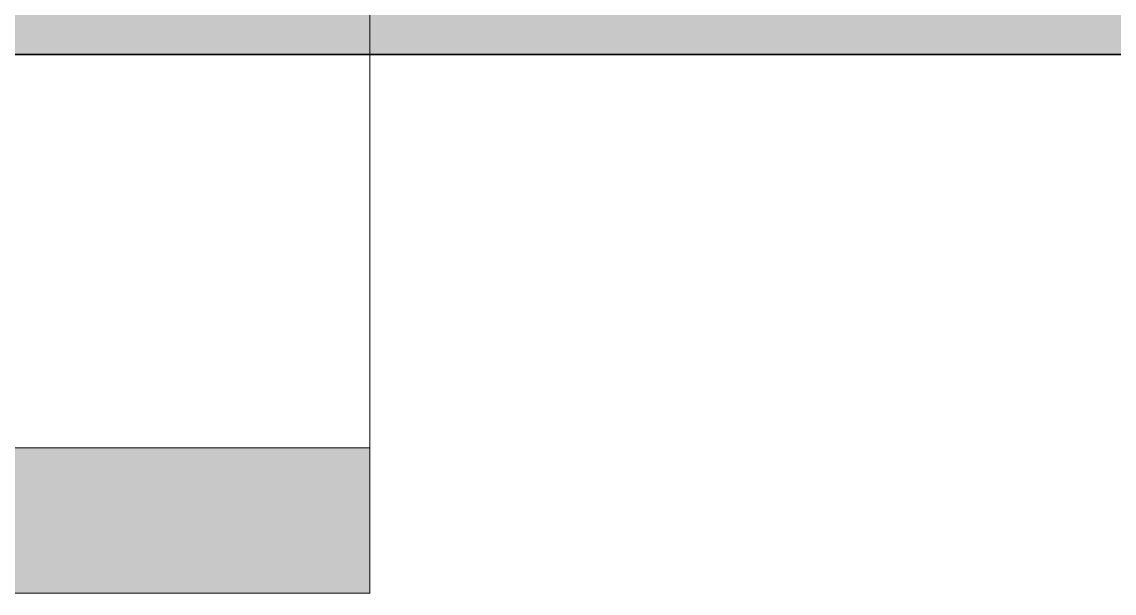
# Model space of a CAD drawing. Header units: inches. Extents: x -23034 to -8288, y -132 to 853.
# Drawn here: x -19283.6 to -19148, y -72.8 to -2 of the extents above; entities that cross this region are included whole.
import ezdxf

# ---------------------------------------------------------------- set-up
doc = ezdxf.new("R2010")
doc.units = ezdxf.units.IN
doc.header["$MEASUREMENT"] = 0
for name, color, linetype, lineweight in [('C-BLDG-PADS', 91, 'Continuous', 9), ('C-TOPO', 7, 'Continuous', 9), ('G-ANNO-SYMB', 111, 'Continuous', 9)]:
    doc.layers.add(name, color=color, linetype=linetype, lineweight=lineweight)

# ---------------------------------------------------------------- blocks, each defined once
blk = doc.blocks.new('Section - 3_32_ x 3_8_-18514-Section 8')
at = {"layer": 'G-ANNO-SYMB'}
blk.add_hatch(color=256, dxfattribs=at).paths.add_polyline_path([(-25570.9, -26.7), (-25498.9, -26.7), (-25498.9, -44.7), (-25570.9, -44.7)], flags=0)
for p, q in [((-25570.9, -26.7), (-25570.9, -44.7)), ((-25498.9, -26.7), (-25570.9, -26.7)), ((-25498.9, -44.7), (-25498.9, -26.7)), ((-25570.9, -44.7), (-25498.9, -44.7))]:
    blk.add_line(p, q, dxfattribs=at)

msp = doc.modelspace()

# ---------------------------------------------------------------- hatches: boundary and pattern name
at = {"layer": 'C-BLDG-PADS'}
h = msp.add_hatch(dxfattribs=at)
h.set_pattern_fill('FP_10', color=256, style=0, pattern_type=2)
h.set_pattern_definition([(50, (-32953.716, 71.503), (55.0854, -4.81984), [5.76, -63.36]), (355, (-32953.716, 71.503), (-10.65569, 57.76853), [4.608, -50.688]), (100.451, (-32949.126, 71.1), (44.42947, 52.94866), [4.895, -53.848]), (46.184, (-32953.716, 86.86), (81.96444, -12.71212), [8.64, -95.04]), (96.636, (-32946.886, 85.804), (71.7815, 74.81238), [7.343, -80.772]), (351.184, (-32953.72, 86.86), (71.78195, 74.81243), [6.912, -76.032]), (21, (-32946.036, 83.023), (45.84207, -30.92146), [5.76, -63.36]), (326, (-32946.036, 83.023), (18.68706, 55.69148), [4.608, -50.688]), (71.451, (-32942.216, 80.446), (64.52891, 24.77011), [4.895, -53.848]), (37.5, (-32953.716, 71.503), (0.933895, 25.566816), [2.534, -47.539, 2.534, -48.922, -50.88]), (37.5, (-32953.716, 71.503), (0.933895, 25.566816), [-101.53, 2.534, -48.346]), (7.5, (-32953.716, 71.503), (20.20404, 30.291303), [2.534, -26.803, 2.534, -46.387, -19.392]), (7.5, (-32953.716, 71.503), (20.20404, 30.291303), [-78.259, 2.534, -16.858]), (327.5, (-32970.843, 71.503), (40.997785, -1.732403), [2.534, -16.666, 2.534, -57.37, -79.488]), (327.5, (-32970.843, 71.503), (40.997785, -1.732403), [-79.104, 2.534, -76.954]), (317.5, (-32978.523, 71.503), (44.78888, 7.68784), [2.534, -22.426, 2.534, -37.248, -56.448]), (317.5, (-32978.523, 71.503), (44.78888, 7.68784), [-64.742, 2.534, -53.914])])
h.paths.add_polyline_path([(-19421.96786, -6), (-15196.21786, -6), (-15196.21786, 0), (-19421.96786, 0)], flags=0)

# ---------------------------------------------------------------- linework, layer by layer
msp.add_line((-19421.96786, -6), (-15196.21786, -6), dxfattribs=at)
at = {"layer": 'C-TOPO'}
msp.add_line((-19421.96924, -6.00628), (-18710.06103, -6.00628), dxfattribs=at)
at = {"layer": 'C-TOPO', "lineweight": 35}
msp.add_line((-19421.96786, -6.00628), (-18710.05816, -6.00628), dxfattribs=at)
at = {"layer": 'G-ANNO-SYMB'}
msp.add_line((-19240.3946, 545.15708), (-19240.3946, -54.81697), dxfattribs=at)

# ---------------------------------------------------------------- block references
msp.add_blockref('Section - 3_32_ x 3_8_-18514-Section 8', (6258.50508, -28.11318), dxfattribs=at)

doc.saveas('drawing.dxf')
